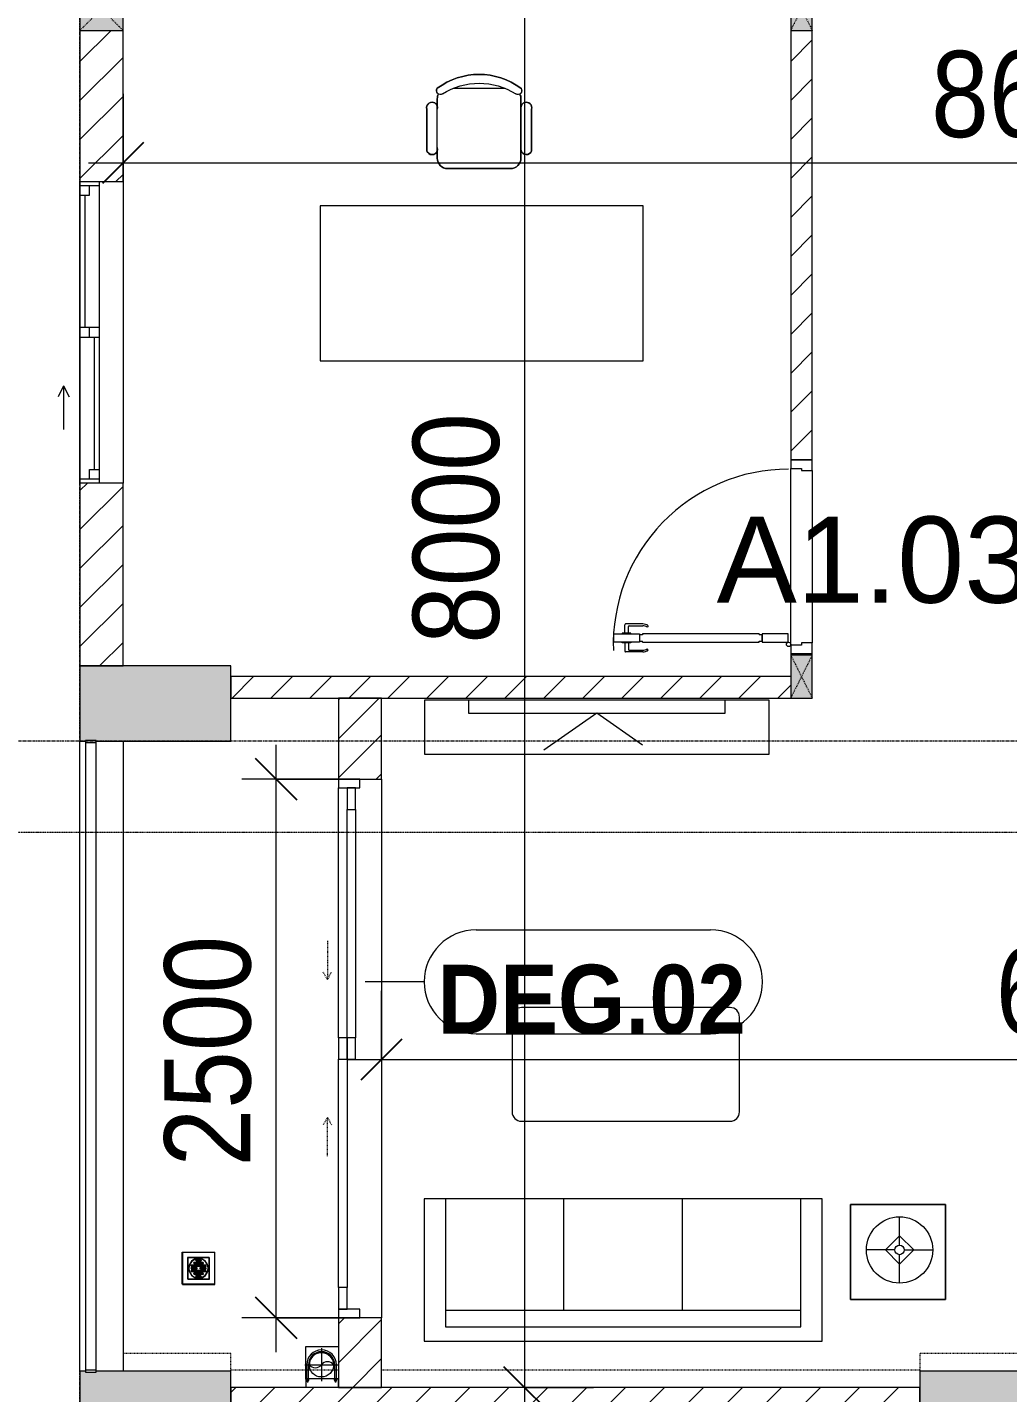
# Model space of a CAD drawing. Header units: millimetres. Extents: x 1591 to 240306, y -15958 to 82755.
# Drawn here: x 44409 to 48961, y 70012 to 76351 of the extents above; entities that cross this region are included whole.
import ezdxf

# ---------------------------------------------------------------- set-up
doc = ezdxf.new("R2010")
doc.units = ezdxf.units.MM
for name, pattern in [('Dash', [6, 3, -3]), ('Dash 1_8_', [6.35, 3.175, -3.175]), ('Dash Dot 3_16_', [7.9375, 4.7625, -1.5875, 0, -1.5875]), ('Grid Line', [22.225, 12.7, -3.175, 3.175, -3.175]), ('IMPORT-CENTER _2_', [40.64, 25.4, -5.08, 5.08, -5.08])]:
    doc.linetypes.add(name, pattern=pattern)
for name, color, linetype, lineweight in [('0-1', 7, 'Continuous', 5), ('A-ANNO-DIMS', 211, 'Continuous', 9), ('A-ANNO-DIMS-160', 211, 'Continuous', 9), ('A-AREA', 32, 'Dash 1_8_', 9), ('A-AREA-IDEN', 2, 'Continuous', 9), ('A-DETL-GENF-1', 9, 'Continuous', 9), ('A-DOOR', 31, 'Continuous', 9), ('A-DOOR-1', 254, 'Continuous', 9), ('A-DOOR-2', 9, 'Continuous', 9), ('A-DOOR-FRAM', 31, 'Continuous', 9), ('A-DOOR-HDLN', 31, 'Dash', 9), ('A-DOOR-IDEN', 31, 'Continuous', 9), ('A-FLOR-2', 9, 'Continuous', 9), ('A-FLOR-HRAL', 11, 'Continuous', 9), ('A-GLAZ', 151, 'Continuous', 9), ('A-WALL', 113, 'Continuous', 9), ('A-WALL-1', 253, 'Continuous', 18), ('A-WALL-2', 9, 'Continuous', 9), ('A-WALL-3', 113, 'Continuous', 18), ('A-WALL-PATT-1', 10, 'Continuous', 9), ('A-WALL-PATT-2', 111, 'Continuous', 9), ('G-ANNO-SYMB-1', 111, 'Dash Dot 3_16_', 18), ('G-IMPT-2', 8, 'IMPORT-CENTER _2_', 9), ('G-IMPT-3', 8, 'Continuous', 9), ('I-FURN', 30, 'Continuous', 9), ('I-FURN-1', 254, 'Continuous', 9), ('M-EQPM', 50, 'Continuous', 9), ('M-EQPM-1', 254, 'Continuous', 9), ('S-COLS', 52, 'Continuous', 9), ('S-COLS-1', 52, 'Continuous', 5), ('S-COLS-2', 7, 'Continuous', 18), ('S-COLS-3', 254, 'Continuous', 9), ('S-COLS-4', 253, 'Continuous', 18), ('S-COLS-5', 52, 'Continuous', 18), ('S-COLS-HDLN', 52, 'Dash', 9), ('S-COLS-HDLN-1', 9, 'Dash', 9), ('S-GRID-1', 1, 'Grid Line', 9)]:
    doc.layers.add(name, color=color, linetype=linetype, lineweight=lineweight)
doc.styles.add('Arial_6', font='arial_0.ttf', dxfattribs={"height": 400})
doc.styles.add('Arial_B_3', font='arialbd_0.ttf', dxfattribs={"width": 0.9, "height": 320})
doc.styles.add('UTM Avo', font='UTM Avo.ttf', dxfattribs={"width": 0.9, "height": 400})
doc.dimstyles.new('1_Dim_chi_tiet_2_5_1', dxfattribs={"dimscale": 304.8, "dimtxt": 399.720379, "dimasz": 0.629921, "dimexe": 0.524934, "dimexo": 0.0625, "dimgap": 0.052493, "dimtad": 1, "dimdec": 0, "dimrnd": 5, "dimzin": 0, "dimdsep": 46, "dimtxsty": 'UTM Avo', "dimblk1": 'OBLIQUE', "dimblk2": 'OBLIQUE', "dimsah": 1, "dimcen": 0.09, "dimdle": 0.524934, "dimazin": 0, "dimtfac": 1, "dimtdec": 4, "dimtix": 1, "dimtmove": 0, "dimatfit": 3, "dimfxl": 1.049869, "dimfxlon": 1, "dimtvp": 1, "dimtolj": 1, "dimtzin": 0, "dimarcsym": 2})
pattern_1 = [(45, (0, 0), (-90.50967, 90.50967), [])]
pattern_2 = [(45, (11001.35, 0), (-90.50967, 90.50967), [])]

# ---------------------------------------------------------------- blocks, each defined once
blk = doc.blocks.new('NCV_TKTC_KET CAU_rvt-1-TKCS_MB TẦNG 3-4')
at = {"layer": 'S-COLS-1'}
for points in [[(33727.6, 73036.9), (34352.6, 73036.9), (34352.6, 73386.9), (33652.6, 73386.9), (33652.6, 73036.9), (33677.6, 73036.9), (33677.6, 73040.3), (33727.6, 73040.3)], [(34352.6, 69761.9), (34352.6, 70111.9), (33727.6, 70111.9), (33727.6, 70106.9), (33677.6, 70106.9), (33677.6, 70111.9), (33652.6, 70111.9), (33652.6, 69761.9), (33727.6, 69761.9)], [(38852.6, 69761.9), (38852.6, 70111.9), (37552.6, 70111.9), (37552.6, 69761.9), (38382.5, 69761.9)]]:
    blk.add_hatch(color=256, dxfattribs=at).paths.add_polyline_path(points)
at = {"layer": 'S-COLS-2'}
for p, q in [((34352.6, 73386.9), (33652.6, 73386.9)), ((33652.6, 73386.9), (33652.6, 73036.9)), ((34352.6, 73036.9), (34352.6, 73386.9)), ((33652.6, 73036.9), (33677.6, 73036.9)), ((33727.6, 73036.9), (34352.6, 73036.9)), ((33652.6, 70111.9), (33652.6, 69761.9)), ((33677.6, 70111.9), (33652.6, 70111.9)), ((34352.6, 70111.9), (33727.6, 70111.9)), ((34352.6, 69761.9), (34352.6, 70111.9)), ((37552.6, 70111.9), (37552.6, 69761.9)), ((38852.6, 70111.9), (37552.6, 70111.9))]:
    blk.add_line(p, q, dxfattribs=at)
blk = doc.blocks.new('DOOR_CW_01 CANH MO-PANEL KINH - DIW_01-900x2200-CỬA GỖ VÂN LAMINATE-553393-TKCS_MB TẦNG 3-4')
at = {"layer": 'A-DETL-GENF-1'}
for p, q in [((-399, 831.8), (-397, 831.8)), ((-399, 792.2), (-399, 831.8)), ((-397, 872), (-357, 872)), ((-397, 752), (-397, 872)), ((-397, 792.2), (-397, 831.8)), ((-357, 872), (-357, 752)), ((-357, 792.2), (-357, 831.8)), ((-355, 831.8), (-357, 831.8)), ((-355, 792.2), (-355, 831.8)), ((-442, 737), (-442, 816.5)), ((-399, 820.5), (-438, 820.5)), ((-434, 799.5), (-434, 737)), ((-399, 803.5), (-430, 803.5)), ((-397, 792.2), (-399, 792.2)), ((-357, 792.2), (-355, 792.2)), ((-355, 820.5), (-316, 820.5)), ((-355, 803.5), (-324, 803.5)), ((-320, 799.5), (-320, 737)), ((-312, 737), (-312, 816.5)), ((-433.9, 711.2), (-427.3, 715.8)), ((-357, 752), (-397, 752)), ((-397, 738), (-391, 738)), ((-397, 738), (-397, 196)), ((-363, 752), (-391, 752)), ((-391, 752), (-391, 738)), ((-363, 738), (-363, 752)), ((-357, 738), (-363, 738)), ((-357, 196), (-357, 738)), ((-320.1, 711.2), (-326.7, 715.8)), ((-397, 196), (-391, 196)), ((-391, 196), (-391, 182)), ((-357, 196), (-363, 196)), ((-363, 182), (-363, 196)), ((-357, 182), (-397, 182)), ((-397, 182), (-397, 62)), ((-391, 182), (-363, 182)), ((-357, 62), (-357, 182)), ((-397, 62), (-357, 62))]:
    blk.add_line(p, q, dxfattribs=at)
blk.add_circle((-407, 60), 10, dxfattribs=at)
for centre, radius, start, end in [((-407, 60), 814, 360, 92), ((-438, 816.5), 4, 90, 180), ((-430, 799.5), 4, 90, 180), ((-324, 799.5), 4, 360, 90), ((-316, 816.5), 4, 0, 90), ((-397, 737), 45, 180, 215), ((-397, 737), 37, 180, 215), ((-357, 737), 37, 325, 0), ((-357, 737), 45, 325, 0)]:
    blk.add_arc(centre, radius, start, end, dxfattribs=at)
at = {"layer": 'A-DOOR-2'}
for p, q in [((-410, 50), (-450, 50)), ((-450, 50), (-450, -50)), ((-410, 0), (-410, 50)), ((-400, 0), (-410, 0)), ((-407, 50), (-382, 50)), ((-400, -50), (-400, 0)), ((410, 0), (400, 0)), ((400, 0), (400, -50)), ((450, 50), (410, 50)), ((410, 50), (410, 0)), ((450, -50), (450, 50)), ((-450, -50), (-400, -50)), ((400, -50), (450, -50))]:
    blk.add_line(p, q, dxfattribs=at)
blk = doc.blocks.new('BAN LV A - BAN LV A_dwg_ban hoc2-348006-TKCS_MB TẦNG 3-4')
at = {"layer": 'I-FURN'}
for p, q in [((-194.4, 388.8), (-194.4, 113.4)), ((145.8, 437.4), (-145.8, 437.4)), ((194.4, 113.4), (194.4, 388.8)), ((-243, 354.4), (-243, 162)), ((194.4, 351.4), (194.4, 150.8)), ((243.7, 162), (243.7, 354.4)), ((-120.5, 64.8), (120.5, 64.8))]:
    blk.add_line(p, q, dxfattribs=at)
at = {"layer": 'I-FURN', "flags": 128}
blk.add_lwpolyline([(-737.8, 610.5), (-737.8, 1330.5), (-154.9, 1330.5), (762.2, 1330.5), (762.2, 610.5)], close=True, dxfattribs=at)
at = {"layer": 'I-FURN'}
for centre, radius, start, end in [((-145.8, 388.8), 48.6, 90, 180), ((145.8, 388.8), 48.6, 360, 90), ((-218.7, 347.3), 25.3, 343.7398, 163.7398), ((219.4, 347.3), 25.3, 16.2602, 170.70537), ((-218.7, 154.9), 25.3, 163.7398, 16.2602), ((219.4, 154.9), 25.3, 189.29463, 16.2602), ((-180.2, 75.4), 17.8, 57.97259, 216.69006), ((-145.8, 113.4), 48.6, 180, 207.58444), ((0, 324), 324, 233.1301, 306.8699), ((0, 359.3), 318.2, 237.57575, 302.42425), ((180.2, 75.4), 17.8, 323.30994, 122.02741), ((145.8, 113.4), 48.6, 332.41556, 0)]:
    blk.add_arc(centre, radius, start, end, dxfattribs=at)
blk = doc.blocks.new('BAN LV A - BAN LV A_dwg-348005-TKCS_MB TẦNG 3-4')
at = {"extrusion": (0, 0, -1), "zscale": -1, "rotation": 180}
blk.add_blockref('BAN LV A - BAN LV A_dwg_ban hoc2-348006-TKCS_MB TẦNG 3-4', (-729, 1383.7), dxfattribs=at)
blk = doc.blocks.new('BAN LV A - BAN LV A-348231-TKCS_MB TẦNG 3-4')
at = {"layer": 'I-FURN-1'}
for p, q in [((534.6, 1270.3), (534.6, 1235.9)), ((923.4, 1232.9), (923.4, 1270.3)), ((486, 1221.7), (486, 1029.3)), ((972.7, 1029.3), (972.7, 1221.7)), ((534.6, 1029.3), (534.6, 994.9)), ((923.4, 994.9), (923.4, 1032.3)), ((583.2, 946.3), (874.8, 946.3)), ((1491.2, 773.2), (-8.8, 773.2)), ((-8.8, 773.2), (-8.8, 53.2)), ((1491.2, 53.2), (1491.2, 773.2)), ((-8.8, 53.2), (1491.2, 53.2))]:
    blk.add_line(p, q, dxfattribs=at)
for centre, radius, start, end in [((729, 1059.7), 324, 53.1301, 126.8699), ((548.9, 1308.3), 17.8, 143.30994, 240.59603), ((583.2, 1270.3), 48.6, 152.41556, 180), ((909.2, 1308.3), 17.8, 299.40397, 36.69006), ((874.8, 1270.3), 48.6, 360, 27.58444), ((510.3, 1228.8), 25.3, 16.2602, 196.2602), ((948.4, 1228.8), 25.3, 343.7398, 170.70537), ((510.3, 1036.4), 25.3, 196.2602, 343.7398), ((948.4, 1036.4), 25.3, 189.29463, 343.7398), ((583.2, 994.9), 48.6, 180, 270), ((874.8, 994.9), 48.6, 270, 360)]:
    blk.add_arc(centre, radius, start, end, dxfattribs=at)
blk.add_blockref('BAN LV A - BAN LV A_dwg-348005-TKCS_MB TẦNG 3-4', (0, 0))
blk = doc.blocks.new('THU NUOC - THU NUOC-455054-TKCS_MB TẦNG 3-4')
at = {"layer": 'M-EQPM-1'}
for p, q in [((-66.3, -70.6), (-66.3, 79.4)), ((-66.3, 79.4), (83.7, 79.4)), ((83.7, 79.4), (83.7, -70.6)), ((58.7, 54.4), (-41.3, 54.4)), ((-41.3, 54.4), (-41.3, -45.6)), ((-23.3, 19.6), (40.9, 19.6)), ((40.9, 13.6), (-23.3, 13.6)), ((-23.3, 7.2), (0.7, 7.2)), ((0.7, 1.2), (-23.3, 1.2)), ((-11, 32.1), (28.5, 32.1)), ((28.5, 26.1), (-11, 26.1)), ((-1.1, 44.5), (18.5, 44.5)), ((18.5, 38.5), (-1.1, 38.5)), ((0.7, 7.2), (0.7, 1.2)), ((16.7, 1.2), (16.7, 7.2)), ((16.7, 7.2), (40.9, 7.2)), ((40.9, 1.2), (16.7, 1.2)), ((58.7, -45.6), (58.7, 54.4)), ((-41.3, -45.6), (58.7, -45.6)), ((-23.3, -4.8), (40.9, -4.8)), ((40.9, -10.8), (-23.3, -10.8)), ((-11, -17.3), (28.5, -17.3)), ((28.5, -23.3), (-11, -23.3)), ((-1.1, -29.6), (18.5, -29.6)), ((18.5, -35.6), (-1.1, -35.6)), ((83.7, -70.6), (-66.3, -70.6))]:
    blk.add_line(p, q, dxfattribs=at)
for centre, radius, start, end in [((8.7, 4.4), 45, 0, 180), ((8.7, 4.4), 45, 360, 180), ((8.7, 4.4), 45, 180, 0), ((8.7, 4.4), 45, 180, 360), ((-23.3, 16.6), 3, 90, 270), ((-23.3, 4.2), 3, 90, 270), ((-11, 29.1), 3, 90, 270), ((-1.1, 41.5), 3, 90, 270), ((18.5, 41.5), 3, 270, 90), ((28.5, 29.1), 3, 270, 90), ((40.9, 16.6), 3, 270, 90), ((40.9, 4.2), 3, 270, 90), ((-23.3, -7.8), 3, 90, 270), ((-11, -20.3), 3, 90, 270), ((-1.1, -32.6), 3, 90, 270), ((18.5, -32.6), 3, 270, 90), ((28.5, -20.3), 3, 270, 90), ((40.9, -7.8), 3, 270, 90)]:
    blk.add_arc(centre, radius, start, end, dxfattribs=at)
blk = doc.blocks.new('G1_SOF - BO TRU - 100x200-745959-TKCS_MB TẦNG 3-4')
at = {"layer": 'S-COLS'}
blk.add_hatch(color=256, dxfattribs=at).paths.add_polyline_path([(-50, 100), (-50, -100), (50, -100), (50, 100)])
at = {"layer": 'S-COLS-4'}
for p, q in [((50, 100), (-50, 100)), ((-50, 100), (-50, -100)), ((50, -100), (50, 100)), ((-50, -100), (50, -100))]:
    blk.add_line(p, q, dxfattribs=at)
at = {"layer": 'S-COLS-HDLN-1'}
for p, q in [((50, 100), (-50, -100)), ((-50, 100), (50, -100))]:
    blk.add_line(p, q, dxfattribs=at)
blk = doc.blocks.new('LOBBY_SOFA_1 - LOBBY_SOFA_1-901220-TKCS_MB TẦNG 3-4')
at = {"layer": 'I-FURN'}
for p, q in [((-2556, 0), (-2556, -660)), ((-708, 0), (-2556, 0)), ((-708, -660), (-708, 0)), ((-2457, -66), (-2457, -660)), ((-807, -66), (-2457, -66)), ((-807, -660), (-807, -66)), ((-807, -143), (-2457, -143)), ((-1907, -143), (-1907, -660)), ((-1357, -143), (-1357, -660)), ((-3128.2, -193.5), (-2688.2, -193.5)), ((-3128.2, -633.5), (-3128.2, -193.5)), ((-2688.2, -193.5), (-2688.2, -633.5)), ((-2915.4, -269), (-2915.4, -401)), ((-2915.4, -357), (-2981.4, -423)), ((-2849.4, -423), (-2915.4, -357)), ((-2937.4, -423), (-3069.4, -423)), ((-2981.4, -423), (-2915.4, -489)), ((-2915.4, -489), (-2849.4, -423)), ((-2893.4, -423), (-2761.4, -423)), ((-2915.4, -445), (-2915.4, -577)), ((-2688.2, -633.5), (-3128.2, -633.5)), ((-2556, -660), (-708, -660)), ((-2172.3, -1064.5), (-2172.3, -1504.5)), ((-1160.3, -1020.5), (-2128.3, -1020.5)), ((-1116.3, -1504.5), (-1116.3, -1064.5)), ((-2128.3, -1548.5), (-1160.3, -1548.5))]:
    blk.add_line(p, q, dxfattribs=at)
for radius in [154, 22]:
    blk.add_circle((-2915.4, -423), radius, dxfattribs=at)
for centre, start, end in [((-2128.3, -1064.5), 90, 180), ((-1160.3, -1064.5), 0, 90), ((-2128.3, -1504.5), 180, 270), ((-1160.3, -1504.5), 270, 0)]:
    blk.add_arc(centre, 44, start, end, dxfattribs=at)
at = {"layer": 'I-FURN-1'}
for p, q in [((-708, 0), (-2556, 0)), ((-2556, 0), (-2556, -660)), ((-708, -660), (-708, 0)), ((-2688.2, -193.5), (-3128.2, -193.5)), ((-3128.2, -193.5), (-3128.2, -633.5)), ((-2688.2, -633.5), (-2688.2, -193.5)), ((-3128.2, -633.5), (-2688.2, -633.5)), ((-2556, -660), (-708, -660)), ((-2172.3, -1064.5), (-2172.3, -1504.5)), ((-1160.3, -1020.5), (-2128.3, -1020.5)), ((-1116.3, -1504.5), (-1116.3, -1064.5)), ((-2128.3, -1548.5), (-1160.3, -1548.5))]:
    blk.add_line(p, q, dxfattribs=at)
for centre, start, end in [((-2128.3, -1064.5), 90, 180), ((-1160.3, -1064.5), 0, 90), ((-2128.3, -1504.5), 180, 270), ((-1160.3, -1504.5), 270, 0)]:
    blk.add_arc(centre, 44, start, end, dxfattribs=at)
blk = doc.blocks.new('RES_BAN AN - RES_BAN AN-901223-TKCS_MB TẦNG 3-4')
at = {"layer": 'I-FURN-1'}
for p, q in [((1600, 0), (0, 0)), ((0, 0), (0, -250)), ((1600, -250), (1600, 0)), ((0, -250), (1600, -250))]:
    blk.add_line(p, q, dxfattribs=at)
blk = doc.blocks.new('KE TIVI-2 - KE TIVI-2-885819-TKCS_MB TẦNG 3-4')
at = {"layer": 'I-FURN-1'}
for p, q in [((-595.6, 0), (-595.6, -60)), ((595.6, 0), (-595.6, 0)), ((-595.6, -60), (595.6, -60)), ((0, -60), (-245.7, -232.1)), ((213, -209.1), (0, -60)), ((595.6, -60), (595.6, 0))]:
    blk.add_line(p, q, dxfattribs=at)
blk = doc.blocks.new('NCV_TKTC_TANG 3 - 4_rvt-2-TKCS_MB TẦNG 3-4')
at = {"layer": 'A-WALL-PATT-1'}
h = blk.add_hatch(dxfattribs=at)
h.set_pattern_fill('FP_1', color=256, style=0, pattern_type=2)
h.set_pattern_definition(pattern_1)
h.paths.add_polyline_path([(37052.6, 73436.9), (37052.6, 73443.1), (36952.6, 73443.1), (36952.6, 73436.9)])
h.paths.add_polyline_path([(37052.6, 74343.1), (37052.6, 76336.9), (36952.6, 76336.9), (36952.6, 74343.1)])
h = blk.add_hatch(dxfattribs=at)
h.set_pattern_fill('FP_1', color=256, style=0, pattern_type=2)
h.set_pattern_definition(pattern_1)
h.paths.add_polyline_path([(36952.6, 73236.9), (36952.6, 73336.9), (34352.6, 73336.9), (34352.6, 73236.9), (36770.4, 73236.9)])
at = {"layer": 'A-FLOR-2'}
for p, q in [((36952.6, 73483.1), (36952.6, 74303.1)), ((37052.6, 74293.1), (37052.6, 73493.1)), ((35052.6, 72860.3), (35052.6, 70360.3))]:
    blk.add_line(p, q, dxfattribs=at)
at = {"layer": 'A-WALL-1'}
for p, q in [((36952.6, 76336.9), (36952.6, 74343.1)), ((37052.6, 74343.1), (37052.6, 76336.9)), ((36952.6, 74343.1), (37052.6, 74343.1)), ((36952.6, 73443.1), (36952.6, 73436.9)), ((37052.6, 73443.1), (36952.6, 73443.1)), ((37052.6, 73436.9), (37052.6, 73443.1)), ((36952.6, 73336.9), (34352.6, 73336.9)), ((34352.6, 73336.9), (34352.6, 73236.9)), ((34352.6, 73236.9), (36952.6, 73236.9))]:
    blk.add_line(p, q, dxfattribs=at)
at = {"layer": 'A-WALL-2'}
for p, q in [((36952.6, 73483.1), (36952.6, 74303.1)), ((37052.6, 74293.1), (37052.6, 73493.1))]:
    blk.add_line(p, q, dxfattribs=at)
at = {"layer": 'A-DOOR-1', "rotation": 89.9999999999992}
blk.add_blockref('DOOR_CW_01 CANH MO-PANEL KINH - DIW_01-900x2200-CỬA GỖ VÂN LAMINATE-553393-TKCS_MB TẦNG 3-4', (37002.6, 73893.1), dxfattribs=at)
at = {"layer": 'I-FURN-1'}
for name, p in [('BAN LV A - BAN LV A-348231-TKCS_MB TẦNG 3-4', (34776.9, 74749.2)), ('RES_BAN AN - RES_BAN AN-901223-TKCS_MB TẦNG 3-4', (35252.2, 73226.9)), ('KE TIVI-2 - KE TIVI-2-885819-TKCS_MB TẦNG 3-4', (36052.2, 73226.9))]:
    blk.add_blockref(name, p, dxfattribs=at)
at = {"layer": 'I-FURN-1', "rotation": 180}
blk.add_blockref('LOBBY_SOFA_1 - LOBBY_SOFA_1-901220-TKCS_MB TẦNG 3-4', (34542.6, 70251.9), dxfattribs=at)
at = {"layer": 'M-EQPM-1'}
blk.add_blockref('THU NUOC - THU NUOC-455054-TKCS_MB TẦNG 3-4', (34193.8, 70585.9), dxfattribs=at)
at = {"layer": 'S-COLS-3'}
for p in [(37002.6, 76436.9), (37002.6, 73336.9)]:
    blk.add_blockref('G1_SOF - BO TRU - 100x200-745959-TKCS_MB TẦNG 3-4', p, dxfattribs=at)
blk = doc.blocks.new('1_FAMILY RVT - W01-WxH 1400x1400xmm-411185-TKCS_MB TẦNG 3-4')
at = {"layer": 'A-GLAZ'}
for p, q in [((-700, 103.81), (700, 103.81)), ((-700, -96.19), (-700, 103.81)), ((700, 103.81), (700, -96.19)), ((-700, -7.29), (-680.95, -7.29)), ((-680.95, -7.29), (-22.225, -7.29)), ((-680.95, -96.19), (-680.95, -7.29)), ((-636.5, -51.74), (-680.95, -51.74)), ((-636.5, -96.19), (-636.5, -51.74)), ((-22.225, -7.29), (22.225, -7.29)), ((-22.225, -7.29), (-22.225, -96.19)), ((22.225, -51.74), (-22.225, -51.74)), ((22.225, -7.29), (636.5, -7.29)), ((22.225, -96.19), (22.225, -7.29)), ((22.225, -29.515), (636.5, -29.515)), ((636.5, -7.29), (700, -7.29)), ((636.5, -51.74), (636.5, -7.29)), ((680.95, -51.74), (636.5, -51.74)), ((680.95, -96.19), (680.95, -7.29)), ((700, -96.19), (-700, -96.19)), ((-700, -96.19), (-636.5, -96.19)), ((-636.5, -73.965), (-22.225, -73.965)), ((-636.5, -96.19), (-22.225, -96.19)), ((-22.225, -96.19), (22.225, -96.19)), ((22.225, -96.19), (680.95, -96.19)), ((680.95, -96.19), (700, -96.19)), ((248.4, -172.39), (299.2, -146.99)), ((248.4, -172.39), (299.2, -197.79)), ((248.4, -172.39), (451.6, -172.39))]:
    blk.add_line(p, q, dxfattribs=at)
blk = doc.blocks.new('Railing - 50 x 10mm-1251311-TKCS_MB TẦNG 3-4')
at = {"layer": 'A-FLOR-HRAL'}
for p, q in [((25, 5), (-25, 5)), ((-25, 5), (-25, -5)), ((25, -5), (25, 5)), ((-25, -5), (25, -5))]:
    blk.add_line(p, q, dxfattribs=at)
blk = doc.blocks.new('Railing - Railing-3235328-TKCS_MB TẦNG 3-4')
at = {"layer": 'A-FLOR-HRAL'}
for p, q in [((33677.6, 73030.3), (33677.6, 70116.9)), ((33727.6, 70116.9), (33727.6, 73030.3))]:
    blk.add_line(p, q, dxfattribs=at)
for p in [(33702.6, 73035.3), (33702.6, 70111.9)]:
    blk.add_blockref('Railing - 50 x 10mm-1251311-TKCS_MB TẦNG 3-4', p)
blk = doc.blocks.new('G1_SOF - BO TRU - 200x200-3054293-TKCS_MB TẦNG 3-4')
at = {"layer": 'S-COLS'}
blk.add_hatch(color=256, dxfattribs=at).paths.add_polyline_path([(100, -100), (100, 100), (-100, 100), (-100, -100)])
at = {"layer": 'S-COLS-5'}
for p, q in [((100, 100), (-100, 100)), ((-100, 100), (-100, -100)), ((100, -100), (100, 100)), ((-100, -100), (100, -100))]:
    blk.add_line(p, q, dxfattribs=at)
at = {"layer": 'S-COLS-HDLN'}
for p, q in [((100, 100), (-100, -100)), ((-100, 100), (100, -100))]:
    blk.add_line(p, q, dxfattribs=at)
blk = doc.blocks.new('DEG_02-DEG_03 - DEG_02-2500x2400mm-CỬA ĐI 02 CÁNH TRƯỢT-625766-TKCS_MB TẦNG 3-4')
at = {"layer": 'A-DOOR'}
for p, q in [((-1110, 100), (-1210, 100)), ((-1210, 100), (-1210, 60)), ((-1110, 60), (-1110, 100)), ((-1110, 100), (-50, 100)), ((50, 100), (-50, 100)), ((-50, 100), (-50, 60)), ((50, 60), (50, 100)), ((-1210, 60), (-1110, 60)), ((-50, 60), (-1110, 60)), ((50, 60), (-50, 60)), ((-50, 60), (-50, 20)), ((-50, 60), (50, 60)), ((-50, 20), (50, 20)), ((50, 20), (50, 60)), ((50, 60), (1110, 60)), ((1110, 20), (50, 20)), ((1210, 60), (1110, 60)), ((1110, 60), (1110, 20)), ((1110, 20), (1210, 20)), ((1210, 20), (1210, 60))]:
    blk.add_line(p, q, dxfattribs=at)
at = {"layer": 'A-DOOR-FRAM'}
for p, q in [((-1210, 100), (-1250, 100)), ((-1250, 100), (-1250, 0)), ((-1210, 0), (-1210, 100)), ((1250, 100), (1210, 100)), ((1210, 100), (1210, 0)), ((1250, 0), (1250, 100)), ((-1250, 0), (-1210, 0)), ((1210, 0), (1250, 0))]:
    blk.add_line(p, q, dxfattribs=at)
at = {"layer": 'A-DOOR-HDLN'}
for p, q in [((-500.4, 151.1), (-320.4, 151.1)), ((-320.4, 151.1), (-355, 171.1)), ((-320.4, 151.1), (-355, 131.1)), ((320.4, 151.1), (355, 171.1)), ((320.4, 151.1), (355, 131.1)), ((500.4, 151.1), (320.4, 151.1))]:
    blk.add_line(p, q, dxfattribs=at)
blk = doc.blocks.new('TKTC_XREF_251221_MB TANG 2-7 - TKTC_XREF_260130_MB TANG 2-5_dwg_$cc-4746808-TKCS_MB TẦNG 3-4')
at = {"layer": 'G-IMPT-2'}
for p, q in [((0, -0.673), (0, 0.673)), ((-0.673, 0), (0.673, 0))]:
    blk.add_line(p, q, dxfattribs=at)
at = {"layer": 'M-EQPM'}
blk.add_circle((0, 0), 0.5, dxfattribs=at)
for centre, radius, start, end in [((0, 0), 0.5, 90, 270), ((0.188, 0.25), 0.313, 126.8699, 233.1301), ((-0.188, -0.25), 0.313, 306.8699, 53.1301)]:
    blk.add_arc(centre, radius, start, end, dxfattribs=at)
blk = doc.blocks.new('TKTC_XREF_251221_MB TANG 2-7 - TKTC_XREF_260130_MB TANG 2-5_dwg_CUM U_DN100-4746796-TKCS_MB TẦNG 3-4')
at = {"layer": 'G-IMPT-3'}
blk.add_hatch(color=256, dxfattribs=at).paths.add_polyline_path([(0, 61), (0, 57), (14.8, 55.1), (28.5, 49.4), (40.3, 40.3), (49.4, 28.5), (55.1, 14.8), (57, 0), (55.1, -14.8), (49.4, -28.5), (40.3, -40.3), (28.5, -49.4), (14.8, -55.1), (0, -57), (0, -61), (15.8, -58.9), (30.5, -52.8), (43.1, -43.1), (52.8, -30.5), (58.9, -15.8), (61, 0), (58.9, 15.8), (52.8, 30.5), (43.1, 43.1), (30.5, 52.8), (15.8, 58.9)])
for p, q in [((-79.1, 66.6), (-79.1, 63.4)), ((-76.6, 66.6), (-76.6, 63.4)), ((-74.6, 66.6), (-74.6, 63.4)), ((-72.7, 69.3), (-72.7, 60.7)), ((-66.9, 67.9), (-71.7, 67.9)), ((-65, 69), (0, 69)), ((-66.9, 62.1), (-71.7, 62.1)), ((-79.1, -63.4), (-79.1, -66.6)), ((-76.6, -63.4), (-76.6, -66.6)), ((-74.6, -63.4), (-74.6, -66.6)), ((-72.7, -60.7), (-72.7, -69.3)), ((-66.9, -62.1), (-71.7, -62.1)), ((-66.9, -67.9), (-71.7, -67.9)), ((-65, -69), (0, -69))]:
    blk.add_line(p, q, dxfattribs=at)
at = {"layer": 'G-IMPT-3', "flags": 128}
for points in [[(-72.7, 67.6), (-78.1, 67.6), (-78.1, 62.4), (-72.7, 62.4)], [(-71.7, 59.2), (-66.9, 59.2), (-66.9, 70.8), (-71.7, 70.8)], [(-66.9, 70.8), (-66.9, 72.7), (-65, 72.7), (-65, 57.3), (-66.9, 57.3), (-66.9, 59.2)], [(-65, 61), (0, 61), (0, 57)], [(-72.7, -62.4), (-78.1, -62.4), (-78.1, -67.6), (-72.7, -67.6)], [(-71.7, -70.8), (-66.9, -70.8), (-66.9, -59.2), (-71.7, -59.2)], [(-66.9, -59.2), (-66.9, -57.3), (-65, -57.3), (-65, -72.7), (-66.9, -72.7), (-66.9, -70.8)], [(-65, -61), (0, -61), (0, -57)]]:
    blk.add_lwpolyline(points, dxfattribs=at)
at = {"layer": 'G-IMPT-3'}
for centre, radius, start, end in [((-78.1, 66.6), 0.96, 90, 180), ((-71.1, 69.3), 1.56, 112.61986, 247.38014), ((-67.9, 65), 4.8, 143.1301, 216.8699), ((0, 0), 69, 270, 90), ((-78.1, 63.4), 0.96, 180, 270), ((-71.1, 60.7), 1.56, 112.61986, 247.38014), ((0, 0), 61, 270, 90), ((0, 0), 57, 270, 90), ((-78.1, -63.4), 0.96, 90, 180), ((-71.1, -60.7), 1.56, 112.61986, 247.38014), ((-67.9, -65), 4.8, 143.1301, 216.8699), ((-78.1, -66.6), 0.96, 180, 270), ((-71.1, -69.3), 1.56, 112.61986, 247.38014)]:
    blk.add_arc(centre, radius, start, end, dxfattribs=at)
blk = doc.blocks.new('TKTC_XREF_251221_MB TANG 2-7 - TKTC_XREF_260130_MB TANG 2-5_dwg_THU NUOC - THU NUOC-444531-TKCS_MB TẦNG 1-4746804-TKCS_MB TẦNG 3-4')
at = {"layer": 'G-IMPT-3'}
for p, q in [((-23.3, 10.8), (40.9, 10.8)), ((40.9, 4.8), (-23.3, 4.8)), ((-11, 23.3), (28.5, 23.3)), ((28.5, 17.3), (-11, 17.3)), ((-1.1, 35.6), (18.5, 35.6)), ((18.5, 29.6), (-1.1, 29.6)), ((-23.3, -13.6), (40.9, -13.6)), ((40.9, -19.6), (-23.3, -19.6)), ((-11, -26.1), (28.5, -26.1)), ((28.5, -32.1), (-11, -32.1)), ((-1.1, -38.5), (18.5, -38.5)), ((18.5, -44.5), (-1.1, -44.5))]:
    blk.add_line(p, q, dxfattribs=at)
at = {"layer": 'G-IMPT-3', "flags": 128}
for points in [[(83.7, -79.4), (83.7, 70.6), (-66.3, 70.6), (-66.3, -79.4)], [(58.7, -54.4), (58.7, 45.6), (-41.3, 45.6), (-41.3, -54.4)]]:
    blk.add_lwpolyline(points, close=True, dxfattribs=at)
for points in [[(-23.3, -1.2), (0.7, -1.2), (0.7, -7.2), (-23.3, -7.2)], [(40.9, -7.2), (16.7, -7.2), (16.7, -1.2), (40.9, -1.2)]]:
    blk.add_lwpolyline(points, dxfattribs=at)
at = {"layer": 'G-IMPT-3'}
for centre, radius, start, end in [((8.7, -4.4), 45, 360, 180), ((8.7, -4.4), 45, 360, 180), ((-23.3, 7.8), 3, 90, 270), ((-11, 20.3), 3, 90, 270), ((-1.1, 32.6), 3, 90, 270), ((18.5, 32.6), 3, 270, 90), ((28.5, 20.3), 3, 270, 90), ((40.9, 7.8), 3, 270, 90), ((8.7, -4.4), 45, 180, 360), ((8.7, -4.4), 45, 180, 360), ((-23.3, -4.2), 3, 90, 270), ((-23.3, -16.6), 3, 90, 270), ((-11, -29.1), 3, 90, 270), ((-1.1, -41.5), 3, 90, 270), ((18.5, -41.5), 3, 270, 90), ((28.5, -29.1), 3, 270, 90), ((40.9, -4.2), 3, 270, 90), ((40.9, -16.6), 3, 270, 90)]:
    blk.add_arc(centre, radius, start, end, dxfattribs=at)
blk = doc.blocks.new('TKTC_XREF_251221_MB TANG 2-7 - TKTC_XREF_251221_MB TANG 2-7-2039446-TKCS_MB TẦNG 3-4')
at = {"layer": 'M-EQPM'}
for p, q in [((1049.5, 52989.8), (1199.8, 52989.8)), ((1049.5, 52840.1), (1049.5, 52989.8)), ((1199.8, 52989.8), (1199.8, 52840.1)), ((1049.2, 52840), (1049.5, 52800)), ((1199.7, 52840), (1049.2, 52840)), ((1199.8, 52840.1), (1049.5, 52840.1)), ((1199.9, 52800), (1199.7, 52840))]:
    blk.add_line(p, q, dxfattribs=at)
blk.add_blockref('TKTC_XREF_251221_MB TANG 2-7 - TKTC_XREF_260130_MB TANG 2-5_dwg_THU NUOC - THU NUOC-444531-TKCS_MB TẦNG 1-4746804-TKCS_MB TẦNG 3-4', (542.3, 53356.2))
for name, p, xscale, yscale, zscale, rotation in [('TKTC_XREF_251221_MB TANG 2-7 - TKTC_XREF_260130_MB TANG 2-5_dwg_$cc-4746808-TKCS_MB TẦNG 3-4', (1121, 52905), 113.7150000000073, 113.7150000000073, 113.7150000000073, 269.9990086637467), ('TKTC_XREF_251221_MB TANG 2-7 - TKTC_XREF_260130_MB TANG 2-5_dwg_CUM U_DN100-4746796-TKCS_MB TẦNG 3-4', (1121.9, 52905), 0.9975000000000007, 0.9975000000000007, 0.9975000000000007, 90.00099133829464)]:
    blk.add_blockref(name, p, dxfattribs=dict(xscale=xscale, yscale=yscale, zscale=zscale, rotation=rotation))
blk = doc.blocks.new('DIMBLOCK273-TKCS_MB TẦNG 3-4')
at = {"layer": 'A-ANNO-DIMS-160'}
for p, q in [((45565.3, 70200.3), (45565.3, 73020.3)), ((45885.3, 72860.3), (45405.3, 72860.3)), ((45565.3, 72860.3), (45885.3, 72860.3)), ((45885.3, 70360.3), (45405.3, 70360.3)), ((45565.3, 70360.3), (45885.3, 70360.3))]:
    blk.add_line(p, q, dxfattribs=at)
at = {"layer": 'A-ANNO-DIMS-160', "lineweight": 25}
for p, q in [((45565.3, 72860.3), (45469.3, 72956.3)), ((45565.3, 72860.3), (45661.3, 72764.3)), ((45565.3, 70360.3), (45469.3, 70456.3)), ((45565.3, 70360.3), (45661.3, 70264.3))]:
    blk.add_line(p, q, dxfattribs=at)
at = {"layer": 'A-ANNO-DIMS-160', "color": 0, "insert": (45045.6, 71062.5), "char_height": 400, "width": 1314.636, "attachment_point": 1, "rotation": 90, "line_spacing_factor": 1.110334, "style": 'UTM Avo'}
blk.add_mtext('2500', dxfattribs=at)
blk = doc.blocks.new('_Oblique')
at = {"color": 0, "linetype": 'ByBlock', "lineweight": -2}
blk.add_line((-0.5, -0.5), (0.5, 0.5), dxfattribs=at)
blk = doc.blocks.new('STN_Door Tag - STN_Door Tag-1788670-TKCS_MB TẦNG 3-4')
at = {"layer": 'A-DOOR-IDEN'}
for p, q in [((-3.37, 1.495), (3.431, 1.495)), ((-3.37, -1.524), (3.431, -1.524))]:
    blk.add_line(p, q, dxfattribs=at)
for centre, start, end in [((-3.37, -0.015), 90, 270), ((3.431, -0.015), 270, 90)]:
    blk.add_arc(centre, 1.509, start, end, dxfattribs=at)
blk = doc.blocks.new('DIMBLOCK326-TKCS_MB TẦNG 3-4')
at = {"layer": 'A-ANNO-DIMS-160'}
for p, q in [((46053.9, 71878.5), (46053.9, 71398.5)), ((46053.9, 71558.5), (46053.9, 71878.5)), ((52854, 71878.5), (52854, 71398.5)), ((52854, 71558.5), (52854, 71878.5)), ((45893.9, 71558.5), (53014, 71558.5))]:
    blk.add_line(p, q, dxfattribs=at)
at = {"layer": 'A-ANNO-DIMS-160', "lineweight": 25}
for p, q in [((46053.9, 71558.5), (46149.9, 71654.5)), ((52854, 71558.5), (52950, 71654.5)), ((46053.9, 71558.5), (45957.9, 71462.5)), ((52854, 71558.5), (52758, 71462.5))]:
    blk.add_line(p, q, dxfattribs=at)
at = {"layer": 'A-ANNO-DIMS-160', "color": 0, "insert": (48906.2, 72078.1), "char_height": 400, "width": 1314.636, "attachment_point": 1, "line_spacing_factor": 1.110334, "style": 'UTM Avo'}
blk.add_mtext('6800', dxfattribs=at)
blk = doc.blocks.new('DIMBLOCK327-TKCS_MB TẦNG 3-4')
at = {"layer": 'A-ANNO-DIMS-160'}
for p, q in [((46718.7, 78196.9), (46718.7, 69876.9)), ((47038.7, 78036.9), (46558.7, 78036.9)), ((46718.7, 78036.9), (47038.7, 78036.9)), ((47038.7, 70036.9), (46558.7, 70036.9)), ((46718.7, 70036.9), (47038.7, 70036.9))]:
    blk.add_line(p, q, dxfattribs=at)
at = {"layer": 'A-ANNO-DIMS-160', "lineweight": 25}
for p, q in [((46718.7, 78036.9), (46622.7, 78132.9)), ((46718.7, 78036.9), (46814.7, 77940.9)), ((46718.7, 70036.9), (46622.7, 70132.9)), ((46718.7, 70036.9), (46814.7, 69940.9))]:
    blk.add_line(p, q, dxfattribs=at)
at = {"layer": 'A-ANNO-DIMS-160', "color": 0, "insert": (46199.1, 73489.2), "char_height": 400, "width": 1314.636, "attachment_point": 1, "rotation": 90, "line_spacing_factor": 1.110334, "style": 'UTM Avo'}
blk.add_mtext('8000', dxfattribs=at)
blk = doc.blocks.new('DIMBLOCK403-TKCS_MB TẦNG 3-4')
at = {"layer": 'A-ANNO-DIMS-160'}
for p, q in [((44853.9, 76042.3), (44853.9, 75562.3)), ((44853.9, 75722.3), (44853.9, 76042.3)), ((53453.9, 76042.3), (53453.9, 75562.3)), ((53453.9, 75722.3), (53453.9, 76042.3)), ((44693.9, 75722.3), (53613.9, 75722.3))]:
    blk.add_line(p, q, dxfattribs=at)
at = {"layer": 'A-ANNO-DIMS-160', "lineweight": 25}
for p, q in [((44853.9, 75722.3), (44949.9, 75818.3)), ((53453.9, 75722.3), (53549.9, 75818.3)), ((44853.9, 75722.3), (44757.9, 75626.3)), ((53453.9, 75722.3), (53357.9, 75626.3))]:
    blk.add_line(p, q, dxfattribs=at)
at = {"layer": 'A-ANNO-DIMS-160', "color": 0, "insert": (48606.1, 76241.9), "char_height": 400, "width": 1314.636, "attachment_point": 1, "line_spacing_factor": 1.110334, "style": 'UTM Avo'}
blk.add_mtext('8600', dxfattribs=at)

msp = doc.modelspace()

# ---------------------------------------------------------------- hatches: boundary and pattern name
at = {"layer": 'A-WALL-PATT-2'}
h = msp.add_hatch(dxfattribs=at)
h.set_pattern_fill('FP_1', color=256, style=0, pattern_type=2)
h.set_pattern_definition(pattern_2)
h.paths.add_polyline_path([(44853.9, 73386.9), (44853.9, 74235.3), (44653.9, 74235.3), (44653.9, 73386.9)])
h.paths.add_polyline_path([(44853.9, 75635.3), (44853.9, 76336.9), (44653.9, 76336.9), (44653.9, 75635.3)])
h = msp.add_hatch(dxfattribs=at)
h.set_pattern_fill('FP_1', color=256, style=0, pattern_type=2)
h.set_pattern_definition(pattern_2)
h.paths.add_polyline_path([(46053.9, 70036.9), (46053.9, 70360.3), (45853.9, 70360.3), (45853.9, 70036.9)])
h.paths.add_polyline_path([(46053.9, 72860.3), (46053.9, 73236.9), (45853.9, 73236.9), (45853.9, 72860.3)])
h = msp.add_hatch(dxfattribs=at)
h.set_pattern_fill('FP_1', color=256, style=0, pattern_type=2)
h.set_pattern_definition(pattern_2)
h.paths.add_polyline_path([(48554, 69836.9), (48554, 70036.9), (45353.9, 70036.9), (45353.9, 69836.9), (47178.9, 69836.9), (47178.9, 69840.3), (47228.9, 69840.3), (47228.9, 69836.9), (47771.8, 69836.9)])

# ---------------------------------------------------------------- linework, layer by layer
at = {"layer": 'A-AREA'}
for p, q in [((45353.9, 70193.4), (44853.9, 70193.4)), ((45354, 70116.8), (45353.9, 70193.4)), ((49853.9, 70193.4), (48554, 70193.4)), ((48554, 70193.4), (48554, 70111.9)), ((45853.9, 70116.8), (45354, 70116.8)), ((48554, 70116.8), (46053.9, 70116.8))]:
    msp.add_line(p, q, dxfattribs=at)
at = {"layer": 'A-DOOR-IDEN'}
msp.add_line((45977.4, 71921.6), (46252.2, 71921.6), dxfattribs=at)
at = {"layer": 'A-WALL'}
for p, q in [((44653.9, 70111.9), (44653.9, 73036.9)), ((44853.9, 73036.9), (44853.9, 70111.9)), ((46053.9, 72860.3), (46053.9, 70360.3)), ((45853.9, 71660.3), (45853.9, 72820.3))]:
    msp.add_line(p, q, dxfattribs=at)
at = {"layer": 'A-WALL-3'}
for p, q in [((44653.9, 76336.9), (44653.9, 75635.3)), ((44853.9, 75635.3), (44853.9, 76336.9)), ((44653.9, 74235.3), (44653.9, 73386.9)), ((44853.9, 73386.9), (44853.9, 74235.3)), ((44653.9, 73386.9), (44853.9, 73386.9)), ((46053.9, 73236.9), (45853.9, 73236.9)), ((45853.9, 73236.9), (45853.9, 72860.3)), ((46053.9, 72860.3), (46053.9, 73236.9)), ((45853.9, 72860.3), (46053.9, 72860.3)), ((46053.9, 70360.3), (45853.9, 70360.3)), ((45853.9, 70360.3), (45853.9, 70036.9)), ((46053.9, 70036.9), (46053.9, 70360.3)), ((48554, 70036.9), (45353.9, 70036.9)), ((45353.9, 70036.9), (45353.9, 69836.9)), ((45853.9, 70036.9), (46053.9, 70036.9)), ((48554, 69836.9), (48554, 70036.9))]:
    msp.add_line(p, q, dxfattribs=at)
at = {"layer": 'G-ANNO-SYMB-1'}
msp.add_line((39749.2, 72614.1), (145928.2, 72614.1), dxfattribs=at)
at = {"layer": 'S-GRID-1'}
for p, q in [((44653.9, 19175.3), (44653.9, 76690.4)), ((45492.6, 73036.9), (41492.6, 73036.9)), ((139245.7, 73036.9), (45492.6, 73036.9))]:
    msp.add_line(p, q, dxfattribs=at)

# ---------------------------------------------------------------- block references
at = {"layer": '0-1'}
for name in ['NCV_TKTC_KET CAU_rvt-1-TKCS_MB TẦNG 3-4', 'NCV_TKTC_TANG 3 - 4_rvt-2-TKCS_MB TẦNG 3-4']:
    msp.add_blockref(name, (11001.4, 0), dxfattribs=at)
at = {"layer": 'A-DOOR', "rotation": 89.9999999999999}
msp.add_blockref('DEG_02-DEG_03 - DEG_02-2500x2400mm-CỬA ĐI 02 CÁNH TRƯỢT-625766-TKCS_MB TẦNG 3-4', (45953.9, 71610.3), dxfattribs=at)
at = {"layer": 'A-DOOR-IDEN', "xscale": 159.9999999999999, "yscale": 159.9999999999999, "zscale": 159.9999999999999}
msp.add_blockref('STN_Door Tag - STN_Door Tag-1788670-TKCS_MB TẦNG 3-4', (47032.9, 71922.3), dxfattribs=at)
at = {"layer": 'A-FLOR-HRAL'}
msp.add_blockref('Railing - Railing-3235328-TKCS_MB TẦNG 3-4', (11001.4, 0), dxfattribs=at)
at = {"layer": 'A-GLAZ', "rotation": 269.9999999999999}
msp.add_blockref('1_FAMILY RVT - W01-WxH 1400x1400xmm-411185-TKCS_MB TẦNG 3-4', (44750.1, 74935.3), dxfattribs=at)
at = {"layer": 'M-EQPM'}
msp.add_blockref('TKTC_XREF_251221_MB TANG 2-7 - TKTC_XREF_251221_MB TANG 2-7-2039446-TKCS_MB TẦNG 3-4', (44653.9, 17236.9), dxfattribs=at)
at = {"layer": 'S-COLS'}
msp.add_blockref('G1_SOF - BO TRU - 200x200-3054293-TKCS_MB TẦNG 3-4', (44753.9, 76436.9), dxfattribs=at)

# ---------------------------------------------------------------- texts
at = {"layer": 'A-AREA-IDEN', "insert": (48728.3, 73674.2), "char_height": 400, "width": 2233.6, "attachment_point": 8, "line_spacing_factor": 0.936439, "style": 'Arial_6'}
msp.add_mtext('\\pt8,16,24,32,40,48,56,64,72,80,88,96,104,112,120,128,136,144,152,160,168,176,184,192,200,208,216,224,232,240,248,256;A1.03.08', dxfattribs=at)
at = {"layer": 'A-DOOR-IDEN', "insert": (47029.7, 71836.9), "char_height": 320, "width": 1467.36, "attachment_point": 5, "line_spacing_factor": 0.936439, "style": 'Arial_B_3'}
msp.add_mtext('\\pt7.2,14.4,21.6,28.8,36,43.2,50.4,57.6,64.8,72,79.2,86.4,93.6,100.8,108,115.2,122.4,129.6,136.8,144,151.2,158.4,165.6,172.8,180,187.2,194.4,201.6,208.8,216,223.2,230.4;DEG.02', dxfattribs=at)

# ---------------------------------------------------------------- dimensions: what is measured, and where the dimension line sits
at = {"layer": 'A-ANNO-DIMS'}
for base, p1, p2, override, picture, middle in [((46718.7, 70036.9), (47038.7, 78036.9), (47038.7, 70036.9), {"dimpost": '<>', "dimfxl": 8000}, 'DIMBLOCK327-TKCS_MB TẦNG 3-4', (46495.7, 74036.9)), ((45565.3, 72860.3), (45885.3, 70360.3), (45885.3, 72860.3), {"dimpost": '<>', "dimfxl": 2500}, 'DIMBLOCK273-TKCS_MB TẦNG 3-4', (45342.3, 71610.3))]:
    dim = msp.add_linear_dim(base=base, p1=p1, p2=p2, angle=90, dimstyle='1_Dim_chi_tiet_2_5_1', override=override, dxfattribs=at)
    dim.commit()
    dim.dimension.update_dxf_attribs({"geometry": picture, "text_midpoint": middle})
for base, p1, p2, override, picture, middle in [((53453.9, 75722.3), (44853.9, 76042.3), (53453.9, 76042.3), {"dimpost": '<>', "dimfxl": 8600}, 'DIMBLOCK403-TKCS_MB TẦNG 3-4', (49153.9, 75945.3)), ((52854, 71558.5), (46053.9, 71878.5), (52854, 71878.5), {"dimpost": '<>', "dimfxl": 6800.071331}, 'DIMBLOCK326-TKCS_MB TẦNG 3-4', (49454, 71781.5))]:
    dim = msp.add_linear_dim(base=base, p1=p1, p2=p2, dimstyle='1_Dim_chi_tiet_2_5_1', override=override, dxfattribs=at)
    dim.commit()
    dim.dimension.update_dxf_attribs({"geometry": picture, "text_midpoint": middle})

doc.saveas('drawing.dxf')
